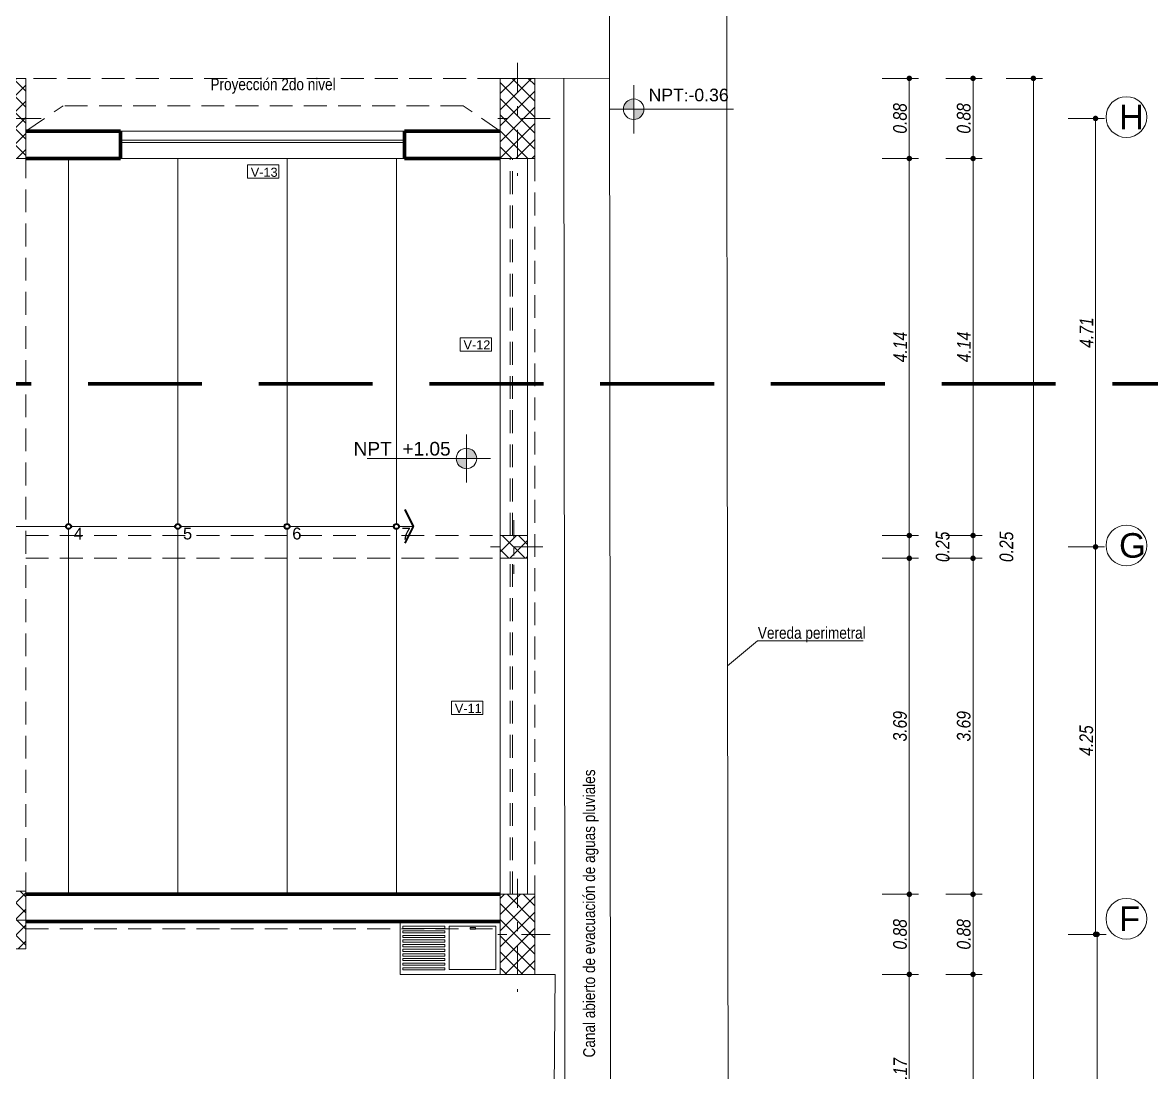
# Model space of a CAD drawing. Header units: inches. Extents: x 140 to 978, y -82 to 38.
# Drawn here: x 644.26 to 656.66, y 11.55 to 23.08 of the extents above; entities that cross this region are included whole.
import ezdxf

# ---------------------------------------------------------------- set-up
doc = ezdxf.new("R2010")
doc.units = ezdxf.units.IN
doc.header["$MEASUREMENT"] = 0
for name, pattern in [('DASHDOT2', [12.7, 6.35, -3.175, 0, -3.175]), ('DASHED', [0.75, 0.5, -0.25]), ('DASHED2', [0.375, 0.25, -0.125])]:
    doc.linetypes.add(name, pattern=pattern)
doc.layers.get('0').update_dxf_attribs({"lineweight": 0})
for name, color, linetype, lineweight in [('UNSAAC-COLUMNA', 24, 'Continuous', 0), ('UNSAAC-CORTE MURO', 42, 'Continuous', 35), ('UNSAAC-COTA', 48, 'Continuous', 0), ('UNSAAC-EJE COLUMNA', 22, 'DASHDOT2', 0), ('UNSAAC-FACHADA(2DO PLANO)', 7, 'Continuous', 30), ('UNSAAC-LINEA DE CORTE', 7, 'Continuous', 70), ('UNSAAC-LLAMADOS', 88, 'Continuous', 0), ('UNSAAC-MUEBLE', 254, 'Continuous', 0), ('UNSAAC-MURETE', 146, 'Continuous', 20), ('UNSAAC-MUROS', 7, 'Continuous', 70), ('UNSAAC-PISOS', 253, 'Continuous', 0), ('UNSAAC-PROYECCIONES', 38, 'DASHED2', 0), ('UNSAAC-TEXTOS', 250, 'Continuous', 0), ('UNSAAC-TEXTURAS', 250, 'Continuous', 0), ('UNSAAC-VANOS', 24, 'Continuous', 0)]:
    doc.layers.add(name, color=color, linetype=linetype, lineweight=lineweight)
doc.styles.add('5mm', font='GOTHIC.TTF', dxfattribs={"height": 5})
doc.styles.add('narrow', font='')
doc.styles.get("Standard").update_dxf_attribs({"font": 'arial.ttf'})
doc.styles.get('narrow').set_extended_font_data('Arial Narrow', italic=True)
doc.dimstyles.new('1EN75', dxfattribs={"dimtxt": 0.15, "dimasz": 0.06, "dimexe": 0.1, "dimexo": 0.15, "dimgap": 0.025, "dimtad": 1, "dimzin": 1, "dimdsep": 46, "dimtxsty": 'narrow', "dimblk": 'DOT', "dimcen": 0.1, "dimclrd": 256, "dimclre": 256, "dimclrt": 256, "dimaunit": 1, "dimadec": 3, "dimazin": 0, "dimtfac": 1, "dimtmove": 2, "dimatfit": 3, "dimldrblk": 'ARCHTICK', "dimfxl": 0.3, "dimfxlon": 1, "dimtolj": 1, "dimtzin": 0, "dimlwd": 0, "dimlwe": 0, "dimarcsym": 0})

# ---------------------------------------------------------------- blocks, each defined once
blk = doc.blocks.new('col 1')
at = {"layer": 'UNSAAC-TEXTURAS'}
h = blk.add_hatch(dxfattribs=at)
h.set_pattern_fill('ANSI37', color=256)
h.set_pattern_definition([(45, (-883.57834, -198.29603), (-0.088388348, 0.088388348), []), (135, (-883.57834, -198.29603), (-0.088388348, -0.088388348), [])])
h.paths.add_polyline_path([(0.15, 0.25), (0, 0.25), (0, 0.125), (0.15, 0.125)])
h.paths.add_polyline_path([(0.3, 0), (0.3, 0.125), (0.15, 0.125), (0.15, 0)])
h.paths.add_polyline_path([(0.3, 0.125), (0.3, 0.25), (0.15, 0.25), (0.15, 0.125)])
h.paths.add_polyline_path([(0, 0.125), (0, 0), (0.15, 0), (0.15, 0.125)])
at = {"layer": 'UNSAAC-COLUMNA'}
blk.add_lwpolyline([(0, 0), (0.3, 0), (0.3, 0.25), (0, 0.25)], close=True, dxfattribs=at)
at = {"layer": 'UNSAAC-EJE COLUMNA', "ltscale": 0.03}
blk.add_line((0.15, 0.42), (0.15, -0.17), dxfattribs=at)
at = {"layer": 'UNSAAC-EJE COLUMNA', "ltscale": 0.05}
blk.add_line((0.47, 0.125), (-0.17, 0.125), dxfattribs=at)
blk = doc.blocks.new('c')
at = {"layer": 'UNSAAC-TEXTURAS'}
h = blk.add_hatch(dxfattribs=at)
h.set_pattern_fill('ANSI37', color=256)
h.set_pattern_definition([(45, (-855.58834, -178.38853), (-0.088388348, 0.088388348), []), (135, (-855.58834, -178.38853), (-0.088388348, -0.088388348), [])])
h.paths.add_polyline_path([(0.19, 0.635), (0, 0.635), (0, 0.316), (0.19, 0.316)])
h.paths.add_polyline_path([(0.19, 0.316), (0.38, 0.316), (0.38, 0.635), (0.19, 0.635)])
h.paths.add_polyline_path([(0.19, 0), (0.38, 0), (0.38, 0.316), (0.19, 0.316)])
h.paths.add_polyline_path([(0.19, 0.316), (0, 0.316), (0, 0), (0.19, 0)])
at = {"layer": 'UNSAAC-COLUMNA'}
blk.add_lwpolyline([(0, 0), (0, 0.635), (0.38, 0.635), (0.38, 0)], dxfattribs=at)
blk.add_lwpolyline([(0, 0.635), (0.38, 0.635), (0.38, 0), (0, 0)], close=True, dxfattribs=at)
at = {"layer": 'UNSAAC-EJE COLUMNA', "ltscale": 0.05}
for p, q in [((0.19, -0.172), (0.19, 0.805)), ((0.55, 0.316), (-0.17, 0.316))]:
    blk.add_line(p, q, dxfattribs=at)
blk = doc.blocks.new('cs1')
at = {"layer": 'UNSAAC-TEXTURAS'}
h = blk.add_hatch(dxfattribs=at)
h.set_pattern_fill('ANSI37', color=256)
h.paths.add_polyline_path([(850.008, 169.826), (850.198, 169.826), (850.198, 170.266), (850.008, 170.266)])
h.paths.add_polyline_path([(850.198, 169.826), (850.388, 169.826), (850.388, 170.266), (850.198, 170.266)])
h.paths.add_polyline_path([(850.388, 169.826), (850.198, 169.826), (850.198, 169.386), (850.388, 169.386)])
h.paths.add_polyline_path([(850.198, 169.826), (850.008, 169.826), (850.008, 169.386), (850.198, 169.386)])
at = {"layer": 'UNSAAC-COLUMNA'}
blk.add_lwpolyline([(850.388, 169.386), (850.388, 170.266), (850.008, 170.266), (850.008, 169.386)], close=True, dxfattribs=at)
at = {"layer": 'UNSAAC-EJE COLUMNA', "ltscale": 0.05}
for p, q in [((850.198, 170.436), (850.198, 169.196)), ((850.558, 169.826), (849.828, 169.826))]:
    blk.add_line(p, q, dxfattribs=at)
blk = doc.blocks.new('_Dot')
at = {"color": 0, "linetype": 'ByBlock', "lineweight": -2}
blk.add_line((-0.5, 0), (-1, 0), dxfattribs=at)
at = {"color": 0, "linetype": 'ByBlock', "const_width": 0.5}
blk.add_lwpolyline([(-0.25, 0, 1), (0.25, 0, 1)], format="xyb", close=True, dxfattribs=at)
blk = doc.blocks.new('*D709')
at = {"layer": 'Defpoints', "color": 0, "transparency": 16777216}
for p in [(649.885, 27.723), (649.885, 24.699), (612.289, 19.744)]:
    blk.add_point(p, dxfattribs=at)
at = {"layer": 'UNSAAC-COTA', "lineweight": 0, "transparency": 16777216}
for p, q in [((612.289, 27.423), (612.289, 27.823)), ((649.885, 27.423), (649.885, 27.823)), ((612.349, 27.723), (649.825, 27.723))]:
    blk.add_line(p, q, dxfattribs=at)
at = {"layer": 'UNSAAC-COTA', "lineweight": 0, "transparency": 16777216, "xscale": 0.06, "yscale": 0.06, "zscale": 0.06, "rotation": 180}
blk.add_blockref('_Dot', (612.289, 27.723), dxfattribs=at)
at = {"layer": 'UNSAAC-COTA', "lineweight": 0, "transparency": 16777216, "xscale": 0.06, "yscale": 0.06, "zscale": 0.06}
blk.add_blockref('_Dot', (649.885, 27.723), dxfattribs=at)
at = {"layer": 'UNSAAC-COTA', "transparency": 16777216, "insert": (631.087, 27.825), "char_height": 0.15, "attachment_point": 5, "style": 'narrow'}
blk.add_mtext('\\A1;37.60', dxfattribs=at)
blk = doc.blocks.new('_ArchTick')
at = {"layer": 'UNSAAC-FACHADA(2DO PLANO)', "color": 0, "const_width": 0.15}
blk.add_lwpolyline([(-0.5, -0.5), (0.5, 0.5)], dxfattribs=at)
blk = doc.blocks.new('*D787')
at = {"layer": 'Defpoints', "color": 0, "transparency": 16777216}
for p in [(652.998, 22.469), (652.998, 21.589), (653.998, 21.589)]:
    blk.add_point(p, dxfattribs=at)
at = {"layer": 'UNSAAC-COTA', "lineweight": 0, "transparency": 16777216}
for p, q in [((653.698, 22.469), (654.098, 22.469)), ((653.998, 22.409), (653.998, 21.649)), ((653.698, 21.589), (654.098, 21.589))]:
    blk.add_line(p, q, dxfattribs=at)
at = {"layer": 'UNSAAC-COTA', "lineweight": 0, "transparency": 16777216, "xscale": 0.06, "yscale": 0.06, "zscale": 0.06}
for p, rotation in [((653.998, 22.469), 90), ((653.998, 21.589), 270)]:
    blk.add_blockref('_Dot', p, dxfattribs=dict(at, rotation=rotation))
at = {"layer": 'UNSAAC-COTA', "transparency": 16777216, "insert": (653.896, 22.029), "char_height": 0.15, "attachment_point": 5, "rotation": 90, "style": 'narrow'}
blk.add_mtext('\\A1;0.88', dxfattribs=at)
blk = doc.blocks.new('*D788')
at = {"layer": 'Defpoints', "color": 0, "transparency": 16777216}
for p in [(652.998, 21.589), (652.918, 17.449), (653.998, 17.449)]:
    blk.add_point(p, dxfattribs=at)
at = {"layer": 'UNSAAC-COTA', "lineweight": 0, "transparency": 16777216}
for p, q in [((653.698, 21.589), (654.098, 21.589)), ((653.998, 21.529), (653.998, 17.509)), ((653.698, 17.449), (654.098, 17.449))]:
    blk.add_line(p, q, dxfattribs=at)
at = {"layer": 'UNSAAC-COTA', "lineweight": 0, "transparency": 16777216, "xscale": 0.06, "yscale": 0.06, "zscale": 0.06}
for p, rotation in [((653.998, 21.589), 90), ((653.998, 17.449), 270)]:
    blk.add_blockref('_Dot', p, dxfattribs=dict(at, rotation=rotation))
at = {"layer": 'UNSAAC-COTA', "transparency": 16777216, "insert": (653.898, 19.519), "char_height": 0.15, "attachment_point": 5, "rotation": 90, "style": 'narrow'}
blk.add_mtext('\\A1;4.14', dxfattribs=at)
blk = doc.blocks.new('*D789')
at = {"layer": 'Defpoints', "color": 0, "transparency": 16777216}
for p in [(652.918, 17.449), (652.918, 17.199), (653.998, 17.199)]:
    blk.add_point(p, dxfattribs=at)
at = {"layer": 'UNSAAC-COTA', "lineweight": 0, "transparency": 16777216}
for p, q in [((653.698, 17.449), (654.098, 17.449)), ((653.998, 17.389), (653.998, 17.259)), ((653.698, 17.199), (654.098, 17.199))]:
    blk.add_line(p, q, dxfattribs=at)
at = {"layer": 'UNSAAC-COTA', "lineweight": 0, "transparency": 16777216, "xscale": 0.06, "yscale": 0.06, "zscale": 0.06}
for p, rotation in [((653.998, 17.449), 90), ((653.998, 17.199), 270)]:
    blk.add_blockref('_Dot', p, dxfattribs=dict(at, rotation=rotation))
at = {"layer": 'UNSAAC-COTA', "transparency": 16777216, "insert": (654.365, 17.324), "char_height": 0.15, "attachment_point": 5, "rotation": 90, "style": 'narrow'}
blk.add_mtext('\\A1;0.25', dxfattribs=at)
blk = doc.blocks.new('*D790')
at = {"layer": 'Defpoints', "color": 0, "transparency": 16777216}
for p in [(652.918, 17.199), (652.998, 13.509), (653.998, 13.509)]:
    blk.add_point(p, dxfattribs=at)
at = {"layer": 'UNSAAC-COTA', "lineweight": 0, "transparency": 16777216}
for p, q in [((653.698, 17.199), (654.098, 17.199)), ((653.998, 17.139), (653.998, 13.569)), ((653.698, 13.509), (654.098, 13.509))]:
    blk.add_line(p, q, dxfattribs=at)
at = {"layer": 'UNSAAC-COTA', "lineweight": 0, "transparency": 16777216, "xscale": 0.06, "yscale": 0.06, "zscale": 0.06}
for p, rotation in [((653.998, 17.199), 90), ((653.998, 13.509), 270)]:
    blk.add_blockref('_Dot', p, dxfattribs=dict(at, rotation=rotation))
at = {"layer": 'UNSAAC-COTA', "transparency": 16777216, "insert": (653.896, 15.354), "char_height": 0.15, "attachment_point": 5, "rotation": 90, "style": 'narrow'}
blk.add_mtext('\\A1;3.69', dxfattribs=at)
blk = doc.blocks.new('*D791')
at = {"layer": 'Defpoints', "color": 0, "transparency": 16777216}
for p in [(652.998, 13.509), (652.998, 12.629), (653.998, 12.629)]:
    blk.add_point(p, dxfattribs=at)
at = {"layer": 'UNSAAC-COTA', "lineweight": 0, "transparency": 16777216}
for p, q in [((653.698, 13.509), (654.098, 13.509)), ((653.998, 13.449), (653.998, 12.689)), ((653.698, 12.629), (654.098, 12.629))]:
    blk.add_line(p, q, dxfattribs=at)
at = {"layer": 'UNSAAC-COTA', "lineweight": 0, "transparency": 16777216, "xscale": 0.06, "yscale": 0.06, "zscale": 0.06}
for p, rotation in [((653.998, 13.509), 90), ((653.998, 12.629), 270)]:
    blk.add_blockref('_Dot', p, dxfattribs=dict(at, rotation=rotation))
at = {"layer": 'UNSAAC-COTA', "transparency": 16777216, "insert": (653.896, 13.069), "char_height": 0.15, "attachment_point": 5, "rotation": 90, "style": 'narrow'}
blk.add_mtext('\\A1;0.88', dxfattribs=at)
blk = doc.blocks.new('*D807')
at = {"layer": 'Defpoints', "color": 0, "transparency": 16777216}
for p in [(652.998, 22.469), (652.998, 21.589), (654.698, 21.589)]:
    blk.add_point(p, dxfattribs=at)
at = {"layer": 'UNSAAC-COTA', "lineweight": 0, "transparency": 16777216}
for p, q in [((654.398, 22.469), (654.798, 22.469)), ((654.698, 22.409), (654.698, 21.649)), ((654.398, 21.589), (654.798, 21.589))]:
    blk.add_line(p, q, dxfattribs=at)
at = {"layer": 'UNSAAC-COTA', "lineweight": 0, "transparency": 16777216, "xscale": 0.06, "yscale": 0.06, "zscale": 0.06}
for p, rotation in [((654.698, 22.469), 90), ((654.698, 21.589), 270)]:
    blk.add_blockref('_Dot', p, dxfattribs=dict(at, rotation=rotation))
at = {"layer": 'UNSAAC-COTA', "transparency": 16777216, "insert": (654.596, 22.029), "char_height": 0.15, "attachment_point": 5, "rotation": 90, "style": 'narrow'}
blk.add_mtext('\\A1;0.88', dxfattribs=at)
blk = doc.blocks.new('*D808')
at = {"layer": 'Defpoints', "color": 0, "transparency": 16777216}
for p in [(652.998, 21.589), (652.918, 17.449), (654.698, 17.449)]:
    blk.add_point(p, dxfattribs=at)
at = {"layer": 'UNSAAC-COTA', "lineweight": 0, "transparency": 16777216}
for p, q in [((654.398, 21.589), (654.798, 21.589)), ((654.698, 21.529), (654.698, 17.509)), ((654.398, 17.449), (654.798, 17.449))]:
    blk.add_line(p, q, dxfattribs=at)
at = {"layer": 'UNSAAC-COTA', "lineweight": 0, "transparency": 16777216, "xscale": 0.06, "yscale": 0.06, "zscale": 0.06}
for p, rotation in [((654.698, 21.589), 90), ((654.698, 17.449), 270)]:
    blk.add_blockref('_Dot', p, dxfattribs=dict(at, rotation=rotation))
at = {"layer": 'UNSAAC-COTA', "transparency": 16777216, "insert": (654.598, 19.519), "char_height": 0.15, "attachment_point": 5, "rotation": 90, "style": 'narrow'}
blk.add_mtext('\\A1;4.14', dxfattribs=at)
blk = doc.blocks.new('*D725')
at = {"layer": 'Defpoints', "color": 0, "transparency": 16777216}
for p in [(652.918, 17.449), (652.918, 17.199), (654.698, 17.199)]:
    blk.add_point(p, dxfattribs=at)
at = {"layer": 'UNSAAC-COTA', "lineweight": 0, "transparency": 16777216}
for p, q in [((654.398, 17.449), (654.798, 17.449)), ((654.698, 17.389), (654.698, 17.259)), ((654.398, 17.199), (654.798, 17.199))]:
    blk.add_line(p, q, dxfattribs=at)
at = {"layer": 'UNSAAC-COTA', "lineweight": 0, "transparency": 16777216, "xscale": 0.06, "yscale": 0.06, "zscale": 0.06}
for p, rotation in [((654.698, 17.449), 90), ((654.698, 17.199), 270)]:
    blk.add_blockref('_Dot', p, dxfattribs=dict(at, rotation=rotation))
at = {"layer": 'UNSAAC-COTA', "transparency": 16777216, "insert": (655.065, 17.324), "char_height": 0.15, "attachment_point": 5, "rotation": 90, "style": 'narrow'}
blk.add_mtext('\\A1;0.25', dxfattribs=at)
blk = doc.blocks.new('*D726')
at = {"layer": 'Defpoints', "color": 0, "transparency": 16777216}
for p in [(652.918, 17.199), (652.998, 13.509), (654.698, 13.509)]:
    blk.add_point(p, dxfattribs=at)
at = {"layer": 'UNSAAC-COTA', "lineweight": 0, "transparency": 16777216}
for p, q in [((654.398, 17.199), (654.798, 17.199)), ((654.698, 17.139), (654.698, 13.569)), ((654.398, 13.509), (654.798, 13.509))]:
    blk.add_line(p, q, dxfattribs=at)
at = {"layer": 'UNSAAC-COTA', "lineweight": 0, "transparency": 16777216, "xscale": 0.06, "yscale": 0.06, "zscale": 0.06}
for p, rotation in [((654.698, 17.199), 90), ((654.698, 13.509), 270)]:
    blk.add_blockref('_Dot', p, dxfattribs=dict(at, rotation=rotation))
at = {"layer": 'UNSAAC-COTA', "transparency": 16777216, "insert": (654.596, 15.354), "char_height": 0.15, "attachment_point": 5, "rotation": 90, "style": 'narrow'}
blk.add_mtext('\\A1;3.69', dxfattribs=at)
blk = doc.blocks.new('*D727')
at = {"layer": 'Defpoints', "color": 0, "transparency": 16777216}
for p in [(652.998, 13.509), (652.998, 12.629), (654.698, 12.629)]:
    blk.add_point(p, dxfattribs=at)
at = {"layer": 'UNSAAC-COTA', "lineweight": 0, "transparency": 16777216}
for p, q in [((654.398, 13.509), (654.798, 13.509)), ((654.698, 13.449), (654.698, 12.689)), ((654.398, 12.629), (654.798, 12.629))]:
    blk.add_line(p, q, dxfattribs=at)
at = {"layer": 'UNSAAC-COTA', "lineweight": 0, "transparency": 16777216, "xscale": 0.06, "yscale": 0.06, "zscale": 0.06}
for p, rotation in [((654.698, 13.509), 90), ((654.698, 12.629), 270)]:
    blk.add_blockref('_Dot', p, dxfattribs=dict(at, rotation=rotation))
at = {"layer": 'UNSAAC-COTA', "transparency": 16777216, "insert": (654.596, 13.069), "char_height": 0.15, "attachment_point": 5, "rotation": 90, "style": 'narrow'}
blk.add_mtext('\\A1;0.88', dxfattribs=at)
blk = doc.blocks.new('*D728')
at = {"layer": 'Defpoints', "color": 0, "transparency": 16777216}
for p in [(652.998, 12.629), (647.534, 8.619), (654.698, 8.619)]:
    blk.add_point(p, dxfattribs=at)
at = {"layer": 'UNSAAC-COTA', "lineweight": 0, "transparency": 16777216}
for p, q in [((654.398, 12.629), (654.798, 12.629)), ((654.698, 12.569), (654.698, 8.679)), ((654.398, 8.619), (654.798, 8.619))]:
    blk.add_line(p, q, dxfattribs=at)
at = {"layer": 'UNSAAC-COTA', "lineweight": 0, "transparency": 16777216, "xscale": 0.06, "yscale": 0.06, "zscale": 0.06}
for p, rotation in [((654.698, 12.629), 90), ((654.698, 8.619), 270)]:
    blk.add_blockref('_Dot', p, dxfattribs=dict(at, rotation=rotation))
at = {"layer": 'UNSAAC-COTA', "transparency": 16777216, "insert": (654.596, 10.624), "char_height": 0.15, "attachment_point": 5, "rotation": 90, "style": 'narrow'}
blk.add_mtext('\\A1;4.01', dxfattribs=at)
blk = doc.blocks.new('*D815')
at = {"layer": 'Defpoints', "color": 0, "transparency": 16777216}
for p in [(652.998, 22.469), (652.998, -11.501), (655.36, -11.501)]:
    blk.add_point(p, dxfattribs=at)
at = {"layer": 'UNSAAC-COTA', "lineweight": 0, "transparency": 16777216}
for p, q in [((655.06, 22.469), (655.46, 22.469)), ((655.36, 22.409), (655.36, -11.441)), ((655.06, -11.501), (655.46, -11.501))]:
    blk.add_line(p, q, dxfattribs=at)
at = {"layer": 'UNSAAC-COTA', "lineweight": 0, "transparency": 16777216, "xscale": 0.06, "yscale": 0.06, "zscale": 0.06}
for p, rotation in [((655.36, 22.469), 90), ((655.36, -11.501), 270)]:
    blk.add_blockref('_Dot', p, dxfattribs=dict(at, rotation=rotation))
at = {"layer": 'UNSAAC-COTA', "transparency": 16777216, "insert": (655.258, 5.484), "char_height": 0.15, "attachment_point": 5, "rotation": 90, "style": 'narrow'}
blk.add_mtext('\\A1;33.97', dxfattribs=at)
blk = doc.blocks.new('*D816')
at = {"layer": 'Defpoints', "color": 0, "transparency": 16777216}
for p in [(653.168, 13.069), (647.707, 8.429), (656.06, 8.429)]:
    blk.add_point(p, dxfattribs=at)
at = {"layer": 'UNSAAC-COTA', "lineweight": 0, "transparency": 16777216}
for p, q in [((655.76, 13.069), (656.16, 13.069)), ((656.06, 13.009), (656.06, 8.489)), ((655.76, 8.429), (656.16, 8.429))]:
    blk.add_line(p, q, dxfattribs=at)
at = {"layer": 'UNSAAC-COTA', "lineweight": 0, "transparency": 16777216, "xscale": 0.06, "yscale": 0.06, "zscale": 0.06}
for p, rotation in [((656.06, 13.069), 90), ((656.06, 8.429), 270)]:
    blk.add_blockref('_Dot', p, dxfattribs=dict(at, rotation=rotation))
at = {"layer": 'UNSAAC-COTA', "transparency": 16777216, "insert": (655.958, 10.749), "char_height": 0.15, "attachment_point": 5, "rotation": 90, "style": 'narrow'}
blk.add_mtext('\\A1;4.64', dxfattribs=at)
blk = doc.blocks.new('*D820')
at = {"layer": 'Defpoints', "color": 0, "transparency": 16777216}
for p in [(653.088, 17.324), (656.043, 17.324), (653.168, 13.069)]:
    blk.add_point(p, dxfattribs=at)
at = {"layer": 'UNSAAC-COTA', "lineweight": 0, "transparency": 16777216}
for p, q in [((655.743, 17.324), (656.143, 17.324)), ((656.043, 13.129), (656.043, 17.264)), ((655.743, 13.069), (656.143, 13.069))]:
    blk.add_line(p, q, dxfattribs=at)
at = {"layer": 'UNSAAC-COTA', "lineweight": 0, "transparency": 16777216, "xscale": 0.06, "yscale": 0.06, "zscale": 0.06}
for p, rotation in [((656.043, 17.324), 90), ((656.043, 13.069), 270)]:
    blk.add_blockref('_Dot', p, dxfattribs=dict(at, rotation=rotation))
at = {"layer": 'UNSAAC-COTA', "transparency": 16777216, "insert": (655.942, 15.197), "char_height": 0.15, "attachment_point": 5, "rotation": 90, "style": 'narrow'}
blk.add_mtext('\\A1;4.25', dxfattribs=at)
blk = doc.blocks.new('*D821')
at = {"layer": 'Defpoints', "color": 0, "transparency": 16777216}
for p in [(653.168, 22.029), (656.043, 22.029), (653.088, 17.324)]:
    blk.add_point(p, dxfattribs=at)
at = {"layer": 'UNSAAC-COTA', "lineweight": 0, "transparency": 16777216}
for p, q in [((655.743, 22.029), (656.143, 22.029)), ((656.043, 17.384), (656.043, 21.969)), ((655.743, 17.324), (656.143, 17.324))]:
    blk.add_line(p, q, dxfattribs=at)
at = {"layer": 'UNSAAC-COTA', "lineweight": 0, "transparency": 16777216, "xscale": 0.06, "yscale": 0.06, "zscale": 0.06}
for p, rotation in [((656.043, 22.029), 90), ((656.043, 17.324), 270)]:
    blk.add_blockref('_Dot', p, dxfattribs=dict(at, rotation=rotation))
at = {"layer": 'UNSAAC-COTA', "transparency": 16777216, "insert": (655.943, 19.677), "char_height": 0.15, "attachment_point": 5, "rotation": 90, "style": 'narrow'}
blk.add_mtext('\\A1;4.71', dxfattribs=at)
blk = doc.blocks.new('VIGA')
at = {"layer": 'UNSAAC-PROYECCIONES'}
for p, q in [((1121.252, 107.964), (1116.042, 107.964)), ((1116.042, 107.384), (1116.452, 107.664)), ((1120.846, 107.664), (1116.452, 107.664)), ((1121.252, 107.384), (1120.846, 107.664)), ((1116.042, 107.119), (1116.042, 99.039)), ((1121.252, 107.084), (1121.252, 99.004)), ((1121.632, 107.084), (1121.632, 99.004)), ((1116.042, 102.944), (1121.252, 102.944)), ((1116.042, 102.694), (1121.252, 102.694)), ((1116.042, 99.004), (1121.252, 99.004)), ((1116.042, 98.624), (1121.252, 98.624))]:
    blk.add_line(p, q, dxfattribs=at)
blk = doc.blocks.new('*D848')
at = {"layer": 'Defpoints', "color": 0, "transparency": 16777216}
for p in [(652.998, 12.629), (653.998, 12.629), (647.373, 10.459)]:
    blk.add_point(p, dxfattribs=at)
at = {"layer": 'UNSAAC-COTA', "lineweight": 0, "transparency": 16777216}
for p, q in [((653.698, 12.629), (654.098, 12.629)), ((653.998, 10.519), (653.998, 12.569)), ((653.698, 10.459), (654.098, 10.459))]:
    blk.add_line(p, q, dxfattribs=at)
at = {"layer": 'UNSAAC-COTA', "lineweight": 0, "transparency": 16777216, "xscale": 0.06, "yscale": 0.06, "zscale": 0.06}
for p, rotation in [((653.998, 12.629), 90), ((653.998, 10.459), 270)]:
    blk.add_blockref('_Dot', p, dxfattribs=dict(at, rotation=rotation))
at = {"layer": 'UNSAAC-COTA', "transparency": 16777216, "insert": (653.898, 11.544), "char_height": 0.15, "attachment_point": 5, "rotation": 90, "style": 'narrow'}
blk.add_mtext('\\A1;2.17', dxfattribs=at)
blk = doc.blocks.new('npt')
at = {"layer": 'UNSAAC-TEXTOS'}
h = blk.add_hatch(color=0, dxfattribs=at)
h.dxf.hatch_style = 1
h.paths.add_polyline_path([(0.0522, 0), (0, 0), (0, -0.0522, 0.414214)])
h.paths.add_polyline_path([(0, 0.0522, 0.414214), (-0.0522, 0), (0, 0)])
at = {"layer": 'UNSAAC-TEXTOS', "color": 0}
for p, q in [((0, -0.1228), (0, 0.1228)), ((-0.1228, 0), (0.507, 0))]:
    blk.add_line(p, q, dxfattribs=at)
blk.add_circle((0, 0), 0.0522, dxfattribs=at)

msp = doc.modelspace()

# ---------------------------------------------------------------- linework, layer by layer
at = {"layer": 'UNSAAC-CORTE MURO'}
msp.add_lwpolyline([(648.459, 17.735), (648.549, 17.549), (648.459, 17.364)], dxfattribs=at)
for centre in [(644.765, 17.549), (645.965, 17.549), (647.165, 17.549), (648.365, 17.549)]:
    msp.add_circle(centre, 0.0278, dxfattribs=at)
at = {"layer": 'UNSAAC-COTA'}
msp.add_line((649.885, 22.469), (649.885, 21.589), dxfattribs=at)
at = {"layer": 'UNSAAC-LINEA DE CORTE', "linetype": 'DASHED', "ltscale": 2.5}
msp.add_line((607.479, 19.113), (660.642, 19.113), dxfattribs=at)
at = {"layer": 'UNSAAC-LLAMADOS'}
msp.add_lwpolyline([(653.49, 16.294), (652.329, 16.294), (652.002, 16.016)], dxfattribs=at)
at = {"layer": 'UNSAAC-MUEBLE'}
for points in [[(648.405, 13.209), (649.505, 13.209), (649.505, 12.629), (648.405, 12.629)], [(648.899, 13.159), (648.435, 13.159), (648.435, 13.135), (648.899, 13.135)], [(648.944, 13.159), (649.456, 13.159), (649.456, 12.683), (648.944, 12.683)], [(649.176, 13.146), (649.234, 13.146), (649.234, 13.127), (649.176, 13.127)], [(648.899, 13.108), (648.435, 13.108), (648.435, 13.084), (648.899, 13.084)], [(648.899, 13.058), (648.435, 13.058), (648.435, 13.034), (648.899, 13.034)], [(648.899, 13.007), (648.435, 13.007), (648.435, 12.983), (648.899, 12.983)], [(648.899, 12.956), (648.435, 12.956), (648.435, 12.932), (648.899, 12.932)], [(648.899, 12.906), (648.435, 12.906), (648.435, 12.882), (648.899, 12.882)], [(648.899, 12.855), (648.435, 12.855), (648.435, 12.831), (648.899, 12.831)], [(648.899, 12.804), (648.435, 12.804), (648.435, 12.78), (648.899, 12.78)], [(648.899, 12.754), (648.435, 12.754), (648.435, 12.73), (648.899, 12.73)], [(648.899, 12.703), (648.435, 12.703), (648.435, 12.679), (648.899, 12.679)]]:
    msp.add_lwpolyline(points, close=True, dxfattribs=at)
at = {"layer": 'UNSAAC-MURETE'}
for p, q in [((649.505, 17.449), (649.505, 21.589)), ((649.805, 21.589), (649.805, 17.449)), ((649.505, 13.509), (649.505, 17.199)), ((649.805, 17.199), (649.805, 13.509))]:
    msp.add_line(p, q, dxfattribs=at)
msp.add_lwpolyline([(645.335, 21.889), (648.455, 21.889), (648.455, 21.589), (645.335, 21.589)], dxfattribs=at)
at = {"layer": 'UNSAAC-MUROS'}
for p, q in [((644.295, 21.889), (645.335, 21.889)), ((645.335, 21.889), (645.335, 21.589)), ((648.455, 21.889), (649.505, 21.889)), ((648.455, 21.589), (648.455, 21.889)), ((645.335, 21.589), (644.295, 21.589)), ((649.505, 21.589), (648.455, 21.589)), ((644.295, 13.509), (649.505, 13.509)), ((649.505, 13.209), (644.295, 13.209))]:
    msp.add_line(p, q, dxfattribs=at)
at = {"layer": 'UNSAAC-PISOS'}
msp.add_line((650.748, -16.03), (650.705, 23.166), dxfattribs=at)
at = {"layer": 'UNSAAC-PISOS', "ltscale": 2.5}
msp.add_line((649.885, 22.469), (650.705, 22.47), dxfattribs=at)
at = {"layer": 'UNSAAC-PISOS'}
for points in [[(651.994, 25.09), (651.995, 21.874), (652.022, -0.035), (652.003, -16.03)], [(650.23, 0.105), (650.205, 22.47)], [(644.765, 17.577), (644.765, 21.589)], [(645.965, 17.577), (645.965, 21.589)], [(647.165, 17.577), (647.165, 21.589)], [(648.365, 17.577), (648.365, 21.589)], [(644.765, 13.509), (644.765, 17.521)], [(645.965, 13.509), (645.965, 17.521)], [(647.165, 13.509), (647.165, 17.521)], [(648.365, 13.509), (648.365, 17.521)], [(649.963, 0.105), (645.552, 0.112), (645.736, 11.36), (650.099, 11.381), (650.109, 12.627), (649.885, 12.629)]]:
    msp.add_lwpolyline(points, dxfattribs=at)
at = {"layer": 'UNSAAC-PROYECCIONES'}
msp.add_line((649.505, 22.469), (644.295, 22.469), dxfattribs=at)
at = {"layer": 'UNSAAC-TEXTOS', "color": 0}
msp.add_line((650.71, 22.13), (652.068, 22.13), dxfattribs=at)
at = {"layer": 'UNSAAC-TEXTOS'}
for points in [[(646.73, 21.518), (647.073, 21.518), (647.073, 21.372), (646.73, 21.372)], [(649.066, 19.621), (649.41, 19.621), (649.41, 19.475), (649.066, 19.475)], [(648.972, 15.63), (649.315, 15.63), (649.315, 15.484), (648.972, 15.484)]]:
    msp.add_lwpolyline(points, close=True, dxfattribs=at)
for centre in [(656.382, 22.044), (656.382, 17.339), (656.382, 13.24)]:
    msp.add_circle(centre, 0.224, dxfattribs=at)
at = {"layer": 'UNSAAC-VANOS', "ltscale": 0.01}
for p, q in [((645.335, 21.789), (648.455, 21.789)), ((645.335, 21.764), (648.455, 21.764))]:
    msp.add_line(p, q, dxfattribs=at)
at = {"layer": 'UNSAAC-VANOS', "linetype": 'DASHED2'}
for p, q in [((649.615, 17.449), (649.615, 21.589)), ((649.64, 17.449), (649.64, 21.589)), ((649.615, 13.509), (649.615, 17.199)), ((649.64, 13.509), (649.64, 17.199))]:
    msp.add_line(p, q, dxfattribs=at)
at = {"layer": 'UNSAAC-VANOS'}
for points in [[(643.593, 17.549), (644.737, 17.549)], [(644.793, 17.549), (645.937, 17.549)], [(645.993, 17.549), (647.137, 17.549)], [(647.193, 17.549), (648.337, 17.549)], [(648.393, 17.549), (648.549, 17.549)]]:
    msp.add_lwpolyline(points, dxfattribs=at)

# ---------------------------------------------------------------- block references
at = {"layer": 'UNSAAC-PROYECCIONES'}
msp.add_blockref('VIGA', (-471.746, -85.495), dxfattribs=at)
at = {"layer": 'UNSAAC-TEXTOS', "yscale": 2.154779168756153, "zscale": 2.154779168756153}
for p, xscale in [((650.971, 22.13), 2.154779168756153), ((649.135, 18.295), -2.154779168756153)]:
    msp.add_blockref('npt', p, dxfattribs=dict(at, xscale=xscale))
at = {"layer": 'UNSAAC-TEXTURAS'}
for name, p in [('cs1', (-206.093, -147.797)), ('cs1', (-200.503, -147.797)), ('col 1', (649.505, 17.199)), ('c', (643.915, 12.909)), ('cs1', (-200.503, -156.757))]:
    msp.add_blockref(name, p, dxfattribs=at)

# ---------------------------------------------------------------- texts
at = {"layer": 'UNSAAC-LLAMADOS', "insert": (645.958, 22.469), "char_height": 0.13, "width": 2.08357, "attachment_point": 1, "style": 'narrow'}
msp.add_mtext('\\pi0.36576;{\\fArial Narrow|b0|i0|c0|p34;Proyección 2do nivel}', dxfattribs=at)
at = {"layer": 'UNSAAC-LLAMADOS', "insert": (652.335, 16.445), "char_height": 0.13, "width": 1.65127, "attachment_point": 1}
msp.add_mtext('{\\fArial Narrow|b0|i0|c0|p34;Vereda perimetral}', dxfattribs=at)
at = {"layer": 'UNSAAC-LLAMADOS', "insert": (650.417, 11.717), "char_height": 0.13, "width": 3.32033, "attachment_point": 1, "rotation": 90}
msp.add_mtext('{\\fArial Narrow|b0|i0|c0|p34;Canal abierto de evacuación de aguas pluviales}', dxfattribs=at)
at = {"layer": 'UNSAAC-TEXTOS'}
for s, insert, char_height, width, attachment_point in [('{\\H1.0667x;NPT\\fArial|b0|i0|c204|p34;\\H0.9375x;:\\fArial|b0|i0|c0|p34;\\H1.0667x;-0.36}', (651.135, 22.356), 0.13, 1.05723, 1), ('H', (656.301, 22.18), 0.27, 0.42503, 1), ('4', (644.872, 17.47), 0.13, 0.04244, 5), ('5', (646.072, 17.47), 0.13, 0.04244, 5), ('6', (647.272, 17.47), 0.13, 0.04244, 5), ('7', (648.472, 17.47), 0.13, 0.04244, 5), ('G', (656.301, 17.475), 0.27, 0.42503, 1), ('F', (656.301, 13.376), 0.27, 0.42503, 1)]:
    msp.add_mtext(s, dxfattribs=dict(at, insert=insert, char_height=char_height, width=width, attachment_point=attachment_point))
at = {"layer": 'UNSAAC-TEXTOS', "char_height": 0.1, "attachment_point": 1}
for s, insert in [('{\\f@Arial Unicode MS|b0|i0|c0|p34;V-1}3', (646.766, 21.488)), ('{\\f@Arial Unicode MS|b0|i0|c0|p34;V-1}2', (649.102, 19.592)), ('{\\f@Arial Unicode MS|b0|i0|c0|p34;V-11}', (649.007, 15.601))]:
    msp.add_mtext_dynamic_manual_height_columns(s, width=0.2, gutter_width=1, heights=[0], dxfattribs=dict(at, insert=insert))
at = {"layer": 'UNSAAC-TEXTOS', "insert": (648.961, 18.477), "char_height": 0.15, "width": 1.06387, "attachment_point": 3, "style": '5mm'}
msp.add_mtext('{\\fArial|b0|i0|c0|p34;NPT  +1.05}', dxfattribs=at)

# ---------------------------------------------------------------- dimensions: what is measured, and where the dimension line sits
at = {"layer": 'UNSAAC-COTA'}
dim = msp.add_linear_dim(base=(649.885, 27.723), p1=(612.289, 19.744), p2=(649.885, 24.699), dimstyle='1EN75', dxfattribs=at)
dim.commit()
dim.dimension.update_dxf_attribs({"geometry": '*D709', "text_midpoint": (631.087, 27.825)})
for base, p1, p2, picture, middle in [((653.998, 21.589), (652.998, 22.469), (652.998, 21.589), '*D787', (653.896, 22.029)), ((654.698, 21.589), (652.998, 22.469), (652.998, 21.589), '*D807', (654.596, 22.029)), ((655.36, -11.501), (652.998, 22.469), (652.998, -11.501), '*D815', (655.258, 5.484)), ((656.0433, 22.0292), (653.088, 17.3239), (653.168, 22.0292), '*D821', (655.943, 19.6765)), ((653.998, 17.449), (652.998, 21.589), (652.918, 17.449), '*D788', (653.898, 19.519)), ((654.698, 17.449), (652.998, 21.589), (652.918, 17.449), '*D808', (654.598, 19.519)), ((653.998, 17.199), (652.918, 17.449), (652.918, 17.199), '*D789', (654.365, 17.324)), ((654.698, 17.199), (652.918, 17.449), (652.918, 17.199), '*D725', (655.065, 17.324)), ((656.0433, 17.3239), (653.168, 13.0692), (653.088, 17.3239), '*D820', (655.9417, 15.1965)), ((653.998, 13.509), (652.918, 17.199), (652.998, 13.509), '*D790', (653.896, 15.354)), ((654.698, 13.509), (652.918, 17.199), (652.998, 13.509), '*D726', (654.596, 15.354)), ((653.998, 12.629), (652.998, 13.509), (652.998, 12.629), '*D791', (653.896, 13.069)), ((654.698, 12.629), (652.998, 13.509), (652.998, 12.629), '*D727', (654.596, 13.069)), ((656.06, 8.429), (653.168, 13.069), (647.707, 8.429), '*D816', (655.958, 10.749)), ((653.998, 12.629), (647.373, 10.459), (652.998, 12.629), '*D848', (653.898, 11.544)), ((654.698, 8.619), (652.998, 12.629), (647.534, 8.619), '*D728', (654.596, 10.624))]:
    dim = msp.add_linear_dim(base=base, p1=p1, p2=p2, angle=90, dimstyle='1EN75', dxfattribs=at)
    dim.commit()
    dim.dimension.update_dxf_attribs({"geometry": picture, "text_midpoint": middle})

doc.saveas('drawing.dxf')
